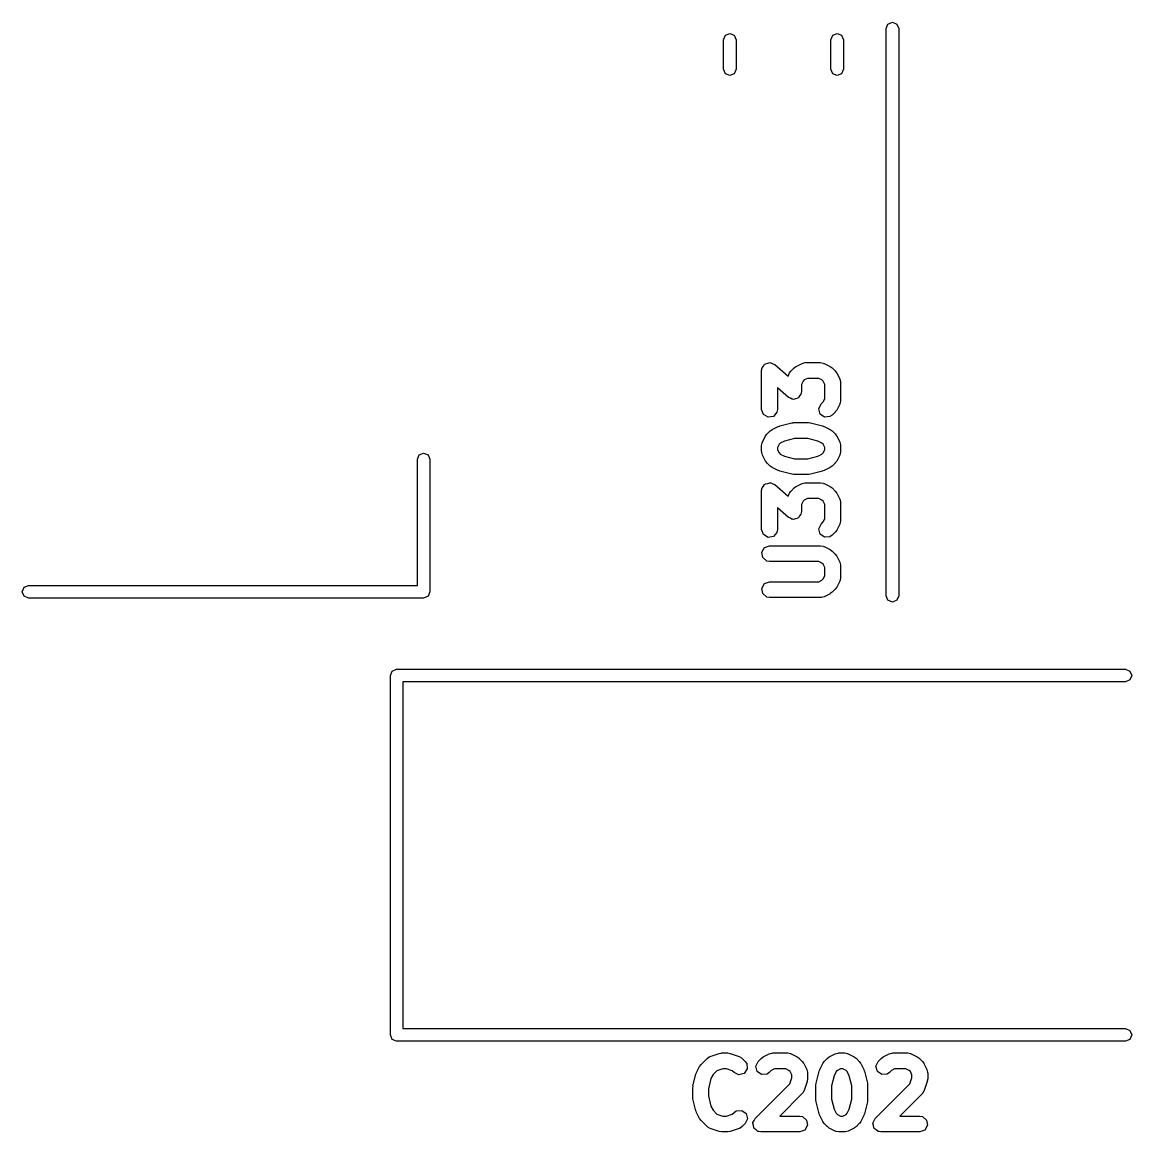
# Model space of a CAD drawing. Extents: x 93.8 to 150, y -109.9 to -90.1.
# Drawn here: x 116.2 to 126.76, y -108.55 to -97.99 of the extents above; entities that cross this region are included whole.
import ezdxf

# ---------------------------------------------------------------- set-up
doc = ezdxf.new("R2010")
doc.units = 0
doc.layers.add('BLACK', color=7, linetype='CONTINUOUS')

msp = doc.modelspace()

# ---------------------------------------------------------------- linework, layer by layer
at = {"layer": 'BLACK', "linetype": 'CONTINUOUS'}
for p, q in [((124.438, -98.0076), (124.48, -97.99)), ((124.48, -97.99), (124.522, -98.0076)), ((122.892, -98.115), (122.934, -98.0974)), ((122.934, -98.0974), (122.976, -98.115)), ((123.912, -98.115), (123.954, -98.0974)), ((123.954, -98.0974), (123.996, -98.115)), ((124.42, -98.05), (124.438, -98.0076)), ((124.42, -103.45), (124.42, -98.05)), ((124.522, -98.0076), (124.54, -98.05)), ((124.54, -98.05), (124.54, -103.45)), ((122.874, -98.1574), (122.892, -98.115)), ((122.874, -98.4386), (122.874, -98.1574)), ((122.976, -98.115), (122.994, -98.1574)), ((122.994, -98.1574), (122.994, -98.4386)), ((123.894, -98.1574), (123.912, -98.115)), ((123.894, -98.4386), (123.894, -98.1574)), ((123.996, -98.115), (124.014, -98.1574)), ((124.014, -98.1574), (124.014, -98.4386)), ((122.892, -98.481), (122.874, -98.4386)), ((122.934, -98.4986), (122.892, -98.481)), ((122.976, -98.481), (122.934, -98.4986)), ((122.994, -98.4386), (122.976, -98.481)), ((123.912, -98.481), (123.894, -98.4386)), ((123.954, -98.4986), (123.912, -98.481)), ((123.996, -98.481), (123.954, -98.4986)), ((124.014, -98.4386), (123.996, -98.481)), ((123.241, -101.279), (123.254, -101.264)), ((123.254, -101.264), (123.264, -101.246)), ((123.264, -101.246), (123.27, -101.244)), ((123.27, -101.244), (123.274, -101.24)), ((123.274, -101.24), (123.294, -101.236)), ((123.294, -101.236), (123.313, -101.23)), ((123.313, -101.23), (123.319, -101.232)), ((123.319, -101.232), (123.324, -101.231)), ((123.324, -101.231), (123.342, -101.241)), ((123.342, -101.241), (123.361, -101.248)), ((123.361, -101.248), (123.487, -101.358)), ((123.544, -101.28), (123.562, -101.268)), ((123.562, -101.268), (123.564, -101.266)), ((123.564, -101.266), (123.621, -101.238)), ((123.621, -101.238), (123.646, -101.23)), ((123.646, -101.23), (123.65, -101.231)), ((123.65, -101.231), (123.654, -101.23)), ((123.654, -101.23), (123.797, -101.23)), ((123.797, -101.23), (123.823, -101.234)), ((123.823, -101.234), (123.826, -101.237)), ((123.826, -101.237), (123.831, -101.238)), ((123.831, -101.238), (123.888, -101.266)), ((123.888, -101.266), (123.906, -101.28)), ((123.236, -101.305), (123.238, -101.294)), ((123.236, -101.676), (123.236, -101.305)), ((123.238, -101.29), (123.239, -101.288)), ((123.238, -101.294), (123.238, -101.29)), ((123.239, -101.288), (123.241, -101.279)), ((123.487, -101.358), (123.501, -101.328)), ((123.501, -101.328), (123.515, -101.31)), ((123.515, -101.31), (123.516, -101.309)), ((123.516, -101.309), (123.544, -101.28)), ((123.906, -101.28), (123.907, -101.28)), ((123.907, -101.28), (123.936, -101.309)), ((123.936, -101.309), (123.949, -101.327)), ((123.949, -101.327), (123.95, -101.328)), ((123.95, -101.328), (123.979, -101.386)), ((123.491, -101.561), (123.386, -101.47)), ((123.386, -101.47), (123.386, -101.676)), ((123.63, -101.406), (123.615, -101.437)), ((123.615, -101.437), (123.615, -101.505)), ((123.642, -101.395), (123.63, -101.406)), ((123.672, -101.38), (123.642, -101.395)), ((123.779, -101.38), (123.672, -101.38)), ((123.81, -101.395), (123.779, -101.38)), ((123.821, -101.406), (123.81, -101.395)), ((123.836, -101.437), (123.821, -101.406)), ((123.836, -101.573), (123.836, -101.437)), ((123.979, -101.386), (123.986, -101.411)), ((123.986, -101.411), (123.985, -101.415)), ((123.985, -101.415), (123.986, -101.419)), ((123.986, -101.419), (123.986, -101.591)), ((123.509, -101.569), (123.491, -101.561)), ((123.527, -101.579), (123.509, -101.569)), ((123.533, -101.578), (123.527, -101.579)), ((123.538, -101.58), (123.533, -101.578)), ((123.558, -101.573), (123.538, -101.58)), ((123.578, -101.57), (123.558, -101.573)), ((123.581, -101.565), (123.578, -101.57)), ((123.587, -101.563), (123.581, -101.565)), ((123.597, -101.546), (123.587, -101.563)), ((123.61, -101.531), (123.597, -101.546)), ((123.612, -101.522), (123.61, -101.531)), ((123.614, -101.519), (123.612, -101.522)), ((123.615, -101.505), (123.613, -101.516)), ((123.613, -101.516), (123.614, -101.519)), ((123.821, -101.603), (123.836, -101.573)), ((123.254, -101.724), (123.236, -101.676)), ((123.386, -101.676), (123.382, -101.702)), ((123.78, -101.67), (123.801, -101.623)), ((123.793, -101.719), (123.78, -101.67)), ((123.801, -101.623), (123.821, -101.603)), ((123.95, -101.681), (123.937, -101.699)), ((123.979, -101.624), (123.95, -101.681)), ((123.982, -101.616), (123.979, -101.62)), ((123.979, -101.62), (123.979, -101.624)), ((123.986, -101.591), (123.982, -101.616)), ((123.298, -101.75), (123.254, -101.724)), ((123.349, -101.741), (123.298, -101.75)), ((123.382, -101.702), (123.349, -101.741)), ((123.835, -101.749), (123.793, -101.719)), ((123.886, -101.744), (123.835, -101.749)), ((123.907, -101.729), (123.886, -101.744)), ((123.936, -101.701), (123.907, -101.729)), ((123.937, -101.699), (123.936, -101.701)), ((123.287, -101.909), (123.316, -101.88)), ((123.316, -101.88), (123.334, -101.868)), ((123.334, -101.868), (123.335, -101.866)), ((123.335, -101.866), (123.392, -101.838)), ((123.392, -101.838), (123.405, -101.834)), ((123.405, -101.834), (123.408, -101.832)), ((123.408, -101.832), (123.522, -101.804)), ((123.522, -101.804), (123.537, -101.802)), ((123.537, -101.802), (123.54, -101.801)), ((123.54, -101.801), (123.683, -101.801)), ((123.683, -101.801), (123.698, -101.804)), ((123.698, -101.804), (123.701, -101.804)), ((123.701, -101.804), (123.815, -101.832)), ((123.815, -101.832), (123.827, -101.837)), ((123.827, -101.837), (123.831, -101.838)), ((123.831, -101.838), (123.888, -101.866)), ((123.888, -101.866), (123.906, -101.88)), ((123.906, -101.88), (123.907, -101.88)), ((123.907, -101.88), (123.936, -101.909)), ((123.236, -102.019), (123.241, -101.993)), ((123.241, -101.993), (123.244, -101.99)), ((123.244, -101.986), (123.273, -101.928)), ((123.244, -101.99), (123.244, -101.986)), ((123.273, -101.928), (123.286, -101.91)), ((123.286, -101.91), (123.287, -101.909)), ((123.402, -102.006), (123.386, -102.037)), ((123.413, -101.995), (123.402, -102.006)), ((123.452, -101.976), (123.413, -101.995)), ((123.549, -101.951), (123.452, -101.976)), ((123.674, -101.951), (123.549, -101.951)), ((123.771, -101.976), (123.674, -101.951)), ((123.81, -101.995), (123.771, -101.976)), ((123.821, -102.006), (123.81, -101.995)), ((123.836, -102.037), (123.821, -102.006)), ((123.936, -101.909), (123.949, -101.927)), ((123.949, -101.927), (123.95, -101.928)), ((123.95, -101.928), (123.979, -101.986)), ((123.979, -101.986), (123.986, -102.011)), ((119.96, -102.15), (119.978, -102.108)), ((119.978, -102.108), (120.02, -102.09)), ((120.02, -102.09), (120.062, -102.108)), ((120.062, -102.108), (120.08, -102.15)), ((123.236, -102.076), (123.236, -102.019)), ((123.238, -102.08), (123.236, -102.076)), ((123.237, -102.085), (123.238, -102.08)), ((123.244, -102.11), (123.237, -102.085)), ((123.273, -102.167), (123.244, -102.11)), ((123.386, -102.037), (123.386, -102.059)), ((123.386, -102.059), (123.402, -102.089)), ((123.402, -102.089), (123.413, -102.1)), ((123.413, -102.1), (123.452, -102.12)), ((123.771, -102.12), (123.81, -102.1)), ((123.81, -102.1), (123.821, -102.089)), ((123.821, -102.089), (123.836, -102.059)), ((123.836, -102.059), (123.836, -102.037)), ((123.979, -102.11), (123.95, -102.167)), ((123.982, -102.102), (123.979, -102.105)), ((123.979, -102.105), (123.979, -102.11)), ((123.986, -102.076), (123.982, -102.102)), ((123.986, -102.011), (123.985, -102.015)), ((123.985, -102.015), (123.986, -102.019)), ((123.986, -102.019), (123.986, -102.076)), ((119.96, -103.35), (119.96, -102.15)), ((120.08, -102.15), (120.08, -103.41)), ((123.274, -102.168), (123.273, -102.167)), ((123.287, -102.186), (123.274, -102.168)), ((123.316, -102.215), (123.287, -102.186)), ((123.317, -102.216), (123.316, -102.215)), ((123.335, -102.229), (123.317, -102.216)), ((123.452, -102.12), (123.549, -102.144)), ((123.549, -102.144), (123.674, -102.144)), ((123.674, -102.144), (123.771, -102.12)), ((123.907, -102.215), (123.889, -102.228)), ((123.936, -102.186), (123.907, -102.215)), ((123.937, -102.185), (123.936, -102.186)), ((123.95, -102.167), (123.937, -102.185)), ((123.392, -102.258), (123.335, -102.229)), ((123.396, -102.258), (123.392, -102.258)), ((123.408, -102.263), (123.396, -102.258)), ((123.522, -102.292), (123.408, -102.263)), ((123.525, -102.292), (123.522, -102.292)), ((123.54, -102.294), (123.525, -102.292)), ((123.683, -102.294), (123.54, -102.294)), ((123.686, -102.293), (123.683, -102.294)), ((123.701, -102.292), (123.686, -102.293)), ((123.815, -102.263), (123.701, -102.292)), ((123.818, -102.261), (123.815, -102.263)), ((123.831, -102.258), (123.818, -102.261)), ((123.888, -102.229), (123.831, -102.258)), ((123.889, -102.228), (123.888, -102.229)), ((123.238, -102.433), (123.239, -102.431)), ((123.239, -102.431), (123.241, -102.422)), ((123.241, -102.422), (123.254, -102.407)), ((123.254, -102.407), (123.264, -102.389)), ((123.264, -102.389), (123.27, -102.387)), ((123.27, -102.387), (123.274, -102.383)), ((123.274, -102.383), (123.294, -102.379)), ((123.294, -102.379), (123.313, -102.373)), ((123.313, -102.373), (123.319, -102.375)), ((123.319, -102.375), (123.324, -102.374)), ((123.324, -102.374), (123.342, -102.384)), ((123.342, -102.384), (123.361, -102.391)), ((123.361, -102.391), (123.487, -102.501)), ((123.516, -102.452), (123.544, -102.423)), ((123.544, -102.423), (123.562, -102.41)), ((123.562, -102.41), (123.564, -102.409)), ((123.564, -102.409), (123.621, -102.381)), ((123.621, -102.381), (123.646, -102.373)), ((123.646, -102.373), (123.65, -102.374)), ((123.65, -102.374), (123.654, -102.373)), ((123.654, -102.373), (123.797, -102.373)), ((123.797, -102.373), (123.823, -102.377)), ((123.823, -102.377), (123.826, -102.38)), ((123.826, -102.38), (123.831, -102.381)), ((123.831, -102.381), (123.888, -102.409)), ((123.888, -102.409), (123.906, -102.423)), ((123.906, -102.423), (123.907, -102.423)), ((123.907, -102.423), (123.936, -102.452)), ((123.236, -102.448), (123.238, -102.437)), ((123.236, -102.819), (123.236, -102.448)), ((123.238, -102.437), (123.238, -102.433)), ((123.487, -102.501), (123.501, -102.471)), ((123.501, -102.471), (123.515, -102.453)), ((123.515, -102.453), (123.516, -102.452)), ((123.672, -102.523), (123.642, -102.538)), ((123.779, -102.523), (123.672, -102.523)), ((123.81, -102.538), (123.779, -102.523)), ((123.936, -102.452), (123.949, -102.47)), ((123.949, -102.47), (123.95, -102.471)), ((123.95, -102.471), (123.979, -102.528)), ((123.979, -102.528), (123.986, -102.553)), ((123.491, -102.704), (123.386, -102.613)), ((123.386, -102.613), (123.386, -102.819)), ((123.63, -102.549), (123.615, -102.58)), ((123.615, -102.58), (123.615, -102.648)), ((123.642, -102.538), (123.63, -102.549)), ((123.821, -102.549), (123.81, -102.538)), ((123.836, -102.58), (123.821, -102.549)), ((123.836, -102.716), (123.836, -102.58)), ((123.986, -102.553), (123.985, -102.558)), ((123.985, -102.558), (123.986, -102.562)), ((123.986, -102.562), (123.986, -102.733)), ((123.509, -102.711), (123.491, -102.704)), ((123.527, -102.722), (123.509, -102.711)), ((123.533, -102.721), (123.527, -102.722)), ((123.538, -102.723), (123.533, -102.721)), ((123.558, -102.716), (123.538, -102.723)), ((123.578, -102.713), (123.558, -102.716)), ((123.581, -102.708), (123.578, -102.713)), ((123.587, -102.706), (123.581, -102.708)), ((123.597, -102.689), (123.587, -102.706)), ((123.61, -102.673), (123.597, -102.689)), ((123.612, -102.665), (123.61, -102.673)), ((123.614, -102.662), (123.612, -102.665)), ((123.615, -102.648), (123.613, -102.659)), ((123.613, -102.659), (123.614, -102.662)), ((123.801, -102.766), (123.821, -102.746)), ((123.821, -102.746), (123.836, -102.716)), ((123.986, -102.733), (123.982, -102.759)), ((123.254, -102.867), (123.236, -102.819)), ((123.382, -102.845), (123.349, -102.884)), ((123.386, -102.819), (123.382, -102.845)), ((123.78, -102.813), (123.801, -102.766)), ((123.793, -102.862), (123.78, -102.813)), ((123.936, -102.844), (123.907, -102.872)), ((123.937, -102.842), (123.936, -102.844)), ((123.95, -102.824), (123.937, -102.842)), ((123.979, -102.767), (123.95, -102.824)), ((123.982, -102.759), (123.979, -102.763)), ((123.979, -102.763), (123.979, -102.767)), ((123.298, -102.893), (123.254, -102.867)), ((123.349, -102.884), (123.298, -102.893)), ((123.835, -102.892), (123.793, -102.862)), ((123.886, -102.887), (123.835, -102.892)), ((123.907, -102.872), (123.886, -102.887)), ((123.238, -103.035), (123.263, -102.99)), ((123.246, -103.085), (123.238, -103.035)), ((123.263, -102.99), (123.311, -102.973)), ((123.311, -102.973), (123.797, -102.973)), ((123.797, -102.973), (123.823, -102.977)), ((123.823, -102.977), (123.826, -102.98)), ((123.826, -102.98), (123.831, -102.981)), ((123.831, -102.981), (123.888, -103.009)), ((123.888, -103.009), (123.906, -103.023)), ((123.906, -103.023), (123.907, -103.023)), ((123.907, -103.023), (123.936, -103.052)), ((123.936, -103.052), (123.949, -103.07)), ((123.286, -103.118), (123.246, -103.085)), ((123.311, -103.123), (123.286, -103.118)), ((123.779, -103.123), (123.311, -103.123)), ((123.81, -103.138), (123.779, -103.123)), ((123.821, -103.149), (123.81, -103.138)), ((123.836, -103.18), (123.821, -103.149)), ((123.949, -103.07), (123.95, -103.071)), ((123.95, -103.071), (123.979, -103.128)), ((123.979, -103.128), (123.986, -103.153)), ((123.986, -103.153), (123.985, -103.158)), ((123.985, -103.158), (123.986, -103.162)), ((123.986, -103.162), (123.986, -103.276)), ((123.821, -103.289), (123.836, -103.259)), ((123.836, -103.259), (123.836, -103.18)), ((123.986, -103.276), (123.982, -103.302)), ((116.2, -103.41), (116.218, -103.368)), ((116.218, -103.368), (116.26, -103.35)), ((116.26, -103.35), (119.96, -103.35)), ((123.238, -103.378), (123.263, -103.333)), ((123.246, -103.428), (123.238, -103.378)), ((123.263, -103.333), (123.311, -103.316)), ((123.311, -103.316), (123.779, -103.316)), ((123.779, -103.316), (123.81, -103.3)), ((123.81, -103.3), (123.821, -103.289)), ((123.95, -103.367), (123.937, -103.385)), ((123.979, -103.31), (123.95, -103.367)), ((123.982, -103.302), (123.979, -103.305)), ((123.979, -103.305), (123.979, -103.31)), ((116.218, -103.452), (116.2, -103.41)), ((116.26, -103.47), (116.218, -103.452)), ((120.02, -103.47), (116.26, -103.47)), ((120.062, -103.452), (120.02, -103.47)), ((120.08, -103.41), (120.062, -103.452)), ((123.286, -103.461), (123.246, -103.428)), ((123.311, -103.466), (123.286, -103.461)), ((123.797, -103.466), (123.311, -103.466)), ((123.801, -103.464), (123.797, -103.466)), ((123.806, -103.465), (123.801, -103.464)), ((123.831, -103.458), (123.806, -103.465)), ((123.888, -103.429), (123.831, -103.458)), ((123.889, -103.428), (123.888, -103.429)), ((123.907, -103.415), (123.889, -103.428)), ((123.936, -103.386), (123.907, -103.415)), ((123.937, -103.385), (123.936, -103.386)), ((124.438, -103.492), (124.42, -103.45)), ((124.54, -103.45), (124.522, -103.492)), ((124.48, -103.51), (124.438, -103.492)), ((124.522, -103.492), (124.48, -103.51)), ((119.703, -104.208), (119.721, -104.166)), ((119.703, -107.628), (119.703, -104.208)), ((119.721, -104.166), (119.763, -104.148)), ((119.763, -104.148), (126.698, -104.148)), ((126.698, -104.148), (126.74, -104.166)), ((126.74, -104.166), (126.758, -104.208)), ((126.758, -104.208), (126.74, -104.25)), ((126.698, -104.268), (119.823, -104.268)), ((119.823, -104.268), (119.823, -107.568)), ((126.74, -104.25), (126.698, -104.268)), ((119.823, -107.568), (126.698, -107.568)), ((126.698, -107.568), (126.74, -107.586)), ((126.74, -107.586), (126.758, -107.628)), ((119.721, -107.67), (119.703, -107.628)), ((119.763, -107.688), (119.721, -107.67)), ((126.698, -107.688), (119.763, -107.688)), ((126.74, -107.67), (126.698, -107.688)), ((126.758, -107.628), (126.74, -107.67)), ((122.746, -107.833), (122.831, -107.804)), ((122.831, -107.804), (122.854, -107.801)), ((122.854, -107.801), (122.855, -107.8)), ((122.855, -107.8), (122.912, -107.8)), ((122.912, -107.8), (122.934, -107.804)), ((122.934, -107.804), (122.936, -107.804)), ((122.936, -107.804), (123.022, -107.833)), ((123.25, -107.837), (123.307, -107.808)), ((123.307, -107.808), (123.332, -107.801)), ((123.332, -107.801), (123.337, -107.802)), ((123.337, -107.802), (123.341, -107.8)), ((123.341, -107.8), (123.484, -107.8)), ((123.484, -107.8), (123.509, -107.805)), ((123.509, -107.805), (123.513, -107.808)), ((123.513, -107.808), (123.517, -107.808)), ((123.517, -107.808), (123.574, -107.837)), ((123.879, -107.837), (123.936, -107.808)), ((123.936, -107.808), (123.961, -107.801)), ((123.961, -107.801), (123.965, -107.802)), ((123.965, -107.802), (123.969, -107.8)), ((123.969, -107.8), (124.027, -107.8)), ((124.027, -107.8), (124.052, -107.805)), ((124.052, -107.805), (124.056, -107.808)), ((124.056, -107.808), (124.06, -107.808)), ((124.06, -107.808), (124.117, -107.837)), ((124.393, -107.837), (124.45, -107.808)), ((124.45, -107.808), (124.475, -107.801)), ((124.475, -107.801), (124.479, -107.802)), ((124.479, -107.802), (124.484, -107.8)), ((124.484, -107.8), (124.627, -107.8)), ((124.627, -107.8), (124.652, -107.805)), ((124.652, -107.805), (124.656, -107.808)), ((124.656, -107.808), (124.66, -107.808)), ((124.66, -107.808), (124.717, -107.837)), ((122.645, -107.928), (122.659, -107.91)), ((122.659, -107.908), (122.716, -107.851)), ((122.659, -107.91), (122.659, -107.908)), ((122.716, -107.851), (122.738, -107.836)), ((122.738, -107.836), (122.742, -107.836)), ((122.742, -107.836), (122.746, -107.833)), ((123.022, -107.833), (123.045, -107.845)), ((123.045, -107.845), (123.047, -107.849)), ((123.047, -107.849), (123.051, -107.851)), ((123.051, -107.851), (123.08, -107.88)), ((123.08, -107.88), (123.095, -107.901)), ((123.095, -107.901), (123.099, -107.952)), ((123.18, -107.926), (123.202, -107.88)), ((123.202, -107.88), (123.231, -107.851)), ((123.231, -107.851), (123.249, -107.838)), ((123.249, -107.838), (123.25, -107.837)), ((123.574, -107.837), (123.592, -107.85)), ((123.592, -107.85), (123.594, -107.851)), ((123.594, -107.851), (123.622, -107.88)), ((123.622, -107.88), (123.635, -107.898)), ((123.635, -107.898), (123.637, -107.899)), ((123.637, -107.899), (123.665, -107.956)), ((123.788, -107.956), (123.817, -107.899)), ((123.817, -107.899), (123.83, -107.881)), ((123.83, -107.881), (123.831, -107.88)), ((123.831, -107.88), (123.859, -107.851)), ((123.859, -107.851), (123.878, -107.838)), ((123.878, -107.838), (123.879, -107.837)), ((124.117, -107.837), (124.135, -107.85)), ((124.135, -107.85), (124.137, -107.851)), ((124.137, -107.851), (124.165, -107.88)), ((124.165, -107.88), (124.178, -107.898)), ((124.178, -107.898), (124.179, -107.899)), ((124.179, -107.899), (124.208, -107.956)), ((124.323, -107.926), (124.345, -107.88)), ((124.345, -107.88), (124.374, -107.851)), ((124.374, -107.851), (124.392, -107.838)), ((124.392, -107.838), (124.393, -107.837)), ((124.717, -107.837), (124.735, -107.85)), ((124.735, -107.85), (124.737, -107.851)), ((124.737, -107.851), (124.765, -107.88)), ((124.765, -107.88), (124.778, -107.898)), ((124.778, -107.898), (124.779, -107.899)), ((124.779, -107.899), (124.808, -107.956)), ((122.582, -108.114), (122.611, -108)), ((122.611, -108), (122.616, -107.988)), ((122.616, -107.988), (122.617, -107.985)), ((122.617, -107.985), (122.645, -107.928)), ((122.774, -108.006), (122.754, -108.044)), ((122.81, -107.97), (122.774, -108.006)), ((122.867, -107.95), (122.81, -107.97)), ((122.9, -107.95), (122.867, -107.95)), ((122.957, -107.97), (122.9, -107.95)), ((122.974, -107.986), (122.957, -107.97)), ((123.02, -108.007), (122.974, -107.986)), ((123.07, -107.994), (123.02, -108.007)), ((123.099, -107.952), (123.07, -107.994)), ((123.194, -107.976), (123.18, -107.926)), ((123.236, -108.005), (123.194, -107.976)), ((123.287, -108.001), (123.236, -108.005)), ((123.308, -107.986), (123.287, -108.001)), ((123.328, -107.966), (123.308, -107.986)), ((123.359, -107.95), (123.328, -107.966)), ((123.466, -107.95), (123.359, -107.95)), ((123.496, -107.966), (123.466, -107.95)), ((123.508, -107.977), (123.496, -107.966)), ((123.523, -108.007), (123.508, -107.977)), ((123.523, -108.035), (123.523, -108.007)), ((123.665, -107.956), (123.673, -107.981)), ((123.673, -107.981), (123.671, -107.986)), ((123.671, -107.986), (123.673, -107.99)), ((123.673, -107.99), (123.673, -108.047)), ((123.754, -108.086), (123.782, -107.972)), ((123.782, -107.972), (123.788, -107.96)), ((123.788, -107.96), (123.788, -107.956)), ((123.926, -108.016), (123.902, -108.113)), ((123.945, -107.977), (123.926, -108.016)), ((123.957, -107.966), (123.945, -107.977)), ((123.987, -107.95), (123.957, -107.966)), ((124.009, -107.95), (123.987, -107.95)), ((124.039, -107.966), (124.009, -107.95)), ((124.051, -107.977), (124.039, -107.966)), ((124.07, -108.016), (124.051, -107.977)), ((124.094, -108.113), (124.07, -108.016)), ((124.208, -107.956), (124.212, -107.969)), ((124.212, -107.969), (124.214, -107.972)), ((124.214, -107.972), (124.242, -108.086)), ((124.337, -107.976), (124.323, -107.926)), ((124.379, -108.005), (124.337, -107.976)), ((124.43, -108.001), (124.379, -108.005)), ((124.451, -107.986), (124.43, -108.001)), ((124.471, -107.966), (124.451, -107.986)), ((124.501, -107.95), (124.471, -107.966)), ((124.609, -107.95), (124.501, -107.95)), ((124.639, -107.966), (124.609, -107.95)), ((124.651, -107.977), (124.639, -107.966)), ((124.666, -108.007), (124.651, -107.977)), ((124.666, -108.035), (124.666, -108.007)), ((124.808, -107.956), (124.815, -107.981)), ((124.815, -107.981), (124.814, -107.986)), ((124.814, -107.986), (124.816, -107.99)), ((124.816, -107.99), (124.816, -108.047)), ((122.58, -108.133), (122.583, -108.118)), ((122.58, -108.218), (122.58, -108.133)), ((122.583, -108.118), (122.582, -108.114)), ((122.754, -108.044), (122.73, -108.142)), ((123.174, -108.422), (123.504, -108.092)), ((123.504, -108.092), (123.523, -108.035)), ((123.669, -108.071), (123.641, -108.156)), ((123.673, -108.047), (123.669, -108.069)), ((123.669, -108.069), (123.669, -108.071)), ((123.752, -108.104), (123.754, -108.089)), ((123.752, -108.247), (123.752, -108.104)), ((123.754, -108.089), (123.754, -108.086)), ((123.902, -108.113), (123.902, -108.238)), ((124.094, -108.238), (124.094, -108.113)), ((124.242, -108.086), (124.243, -108.101)), ((124.243, -108.101), (124.244, -108.104)), ((124.244, -108.104), (124.244, -108.247)), ((124.316, -108.422), (124.647, -108.092)), ((124.647, -108.092), (124.666, -108.035)), ((124.812, -108.071), (124.783, -108.156)), ((124.816, -108.047), (124.812, -108.069)), ((124.812, -108.069), (124.812, -108.071)), ((122.581, -108.222), (122.58, -108.218)), ((122.582, -108.236), (122.581, -108.222)), ((122.611, -108.351), (122.582, -108.236)), ((122.73, -108.142), (122.73, -108.209)), ((122.73, -108.209), (122.754, -108.306)), ((123.622, -108.186), (123.408, -108.4)), ((123.624, -108.182), (123.622, -108.186)), ((123.628, -108.179), (123.624, -108.182)), ((123.641, -108.156), (123.628, -108.179)), ((123.902, -108.238), (123.926, -108.335)), ((124.07, -108.335), (124.094, -108.238)), ((124.765, -108.186), (124.55, -108.4)), ((124.767, -108.182), (124.765, -108.186)), ((124.771, -108.179), (124.767, -108.182)), ((124.783, -108.156), (124.771, -108.179)), ((122.754, -108.306), (122.774, -108.345)), ((122.774, -108.345), (122.81, -108.381)), ((123.753, -108.25), (123.752, -108.247)), ((123.754, -108.265), (123.753, -108.25)), ((123.782, -108.379), (123.754, -108.265)), ((123.926, -108.335), (123.945, -108.374)), ((124.051, -108.374), (124.07, -108.335)), ((124.242, -108.265), (124.214, -108.379)), ((124.244, -108.247), (124.242, -108.262)), ((124.242, -108.262), (124.242, -108.265)), ((122.613, -108.354), (122.611, -108.351)), ((122.617, -108.366), (122.613, -108.354)), ((122.645, -108.423), (122.617, -108.366)), ((122.646, -108.424), (122.645, -108.423)), ((122.659, -108.443), (122.646, -108.424)), ((122.716, -108.5), (122.659, -108.443)), ((122.81, -108.381), (122.867, -108.4)), ((122.867, -108.4), (122.9, -108.4)), ((122.9, -108.4), (122.957, -108.381)), ((122.957, -108.381), (122.974, -108.365)), ((122.974, -108.365), (122.995, -108.35)), ((122.995, -108.35), (123.046, -108.346)), ((123.046, -108.346), (123.088, -108.375)), ((123.101, -108.425), (123.08, -108.471)), ((123.088, -108.375), (123.101, -108.425)), ((123.153, -108.462), (123.164, -108.443)), ((123.164, -108.443), (123.174, -108.422)), ((123.408, -108.4), (123.598, -108.4)), ((123.598, -108.4), (123.624, -108.405)), ((123.624, -108.405), (123.663, -108.438)), ((123.663, -108.438), (123.672, -108.488)), ((123.784, -108.382), (123.782, -108.379)), ((123.788, -108.395), (123.784, -108.382)), ((123.817, -108.452), (123.788, -108.395)), ((123.945, -108.374), (123.957, -108.385)), ((123.957, -108.385), (123.987, -108.4)), ((123.987, -108.4), (124.009, -108.4)), ((124.009, -108.4), (124.039, -108.385)), ((124.039, -108.385), (124.051, -108.374)), ((124.208, -108.395), (124.179, -108.452)), ((124.214, -108.379), (124.208, -108.391)), ((124.208, -108.391), (124.208, -108.395)), ((124.296, -108.462), (124.307, -108.443)), ((124.307, -108.443), (124.316, -108.422)), ((124.55, -108.4), (124.741, -108.4)), ((124.741, -108.4), (124.767, -108.405)), ((124.767, -108.405), (124.806, -108.438)), ((124.806, -108.438), (124.815, -108.488)), ((122.72, -108.502), (122.716, -108.5)), ((122.723, -108.506), (122.72, -108.502)), ((122.746, -108.518), (122.723, -108.506)), ((122.831, -108.547), (122.746, -108.518)), ((122.833, -108.547), (122.831, -108.547)), ((122.855, -108.55), (122.833, -108.547)), ((122.912, -108.55), (122.855, -108.55)), ((122.914, -108.55), (122.912, -108.55)), ((122.936, -108.547), (122.914, -108.55)), ((123.022, -108.518), (122.936, -108.547)), ((123.025, -108.515), (123.022, -108.518)), ((123.03, -108.515), (123.025, -108.515)), ((123.051, -108.5), (123.03, -108.515)), ((123.08, -108.471), (123.051, -108.5)), ((123.152, -108.469), (123.153, -108.466)), ((123.158, -108.491), (123.152, -108.469)), ((123.153, -108.466), (123.153, -108.462)), ((123.162, -108.513), (123.158, -108.491)), ((123.164, -108.515), (123.162, -108.513)), ((123.165, -108.518), (123.164, -108.515)), ((123.184, -108.531), (123.165, -108.518)), ((123.201, -108.546), (123.184, -108.531)), ((123.206, -108.547), (123.201, -108.546)), ((123.207, -108.548), (123.206, -108.547)), ((123.21, -108.548), (123.207, -108.548)), ((123.227, -108.55), (123.21, -108.548)), ((123.598, -108.55), (123.227, -108.55)), ((123.646, -108.533), (123.598, -108.55)), ((123.672, -108.488), (123.646, -108.533)), ((123.818, -108.453), (123.817, -108.452)), ((123.831, -108.471), (123.818, -108.453)), ((123.859, -108.5), (123.831, -108.471)), ((123.861, -108.501), (123.859, -108.5)), ((123.879, -108.514), (123.861, -108.501)), ((123.936, -108.543), (123.879, -108.514)), ((123.94, -108.543), (123.936, -108.543)), ((123.944, -108.546), (123.94, -108.543)), ((123.969, -108.55), (123.944, -108.546)), ((124.027, -108.55), (123.969, -108.55)), ((124.031, -108.549), (124.027, -108.55)), ((124.035, -108.55), (124.031, -108.549)), ((124.06, -108.543), (124.035, -108.55)), ((124.117, -108.514), (124.06, -108.543)), ((124.118, -108.513), (124.117, -108.514)), ((124.137, -108.5), (124.118, -108.513)), ((124.165, -108.471), (124.137, -108.5)), ((124.166, -108.47), (124.165, -108.471)), ((124.179, -108.452), (124.166, -108.47)), ((124.295, -108.469), (124.296, -108.466)), ((124.301, -108.491), (124.295, -108.469)), ((124.296, -108.466), (124.296, -108.462)), ((124.304, -108.513), (124.301, -108.491)), ((124.307, -108.515), (124.304, -108.513)), ((124.308, -108.518), (124.307, -108.515)), ((124.326, -108.531), (124.308, -108.518)), ((124.344, -108.546), (124.326, -108.531)), ((124.348, -108.547), (124.344, -108.546)), ((124.35, -108.548), (124.348, -108.547)), ((124.353, -108.548), (124.35, -108.548)), ((124.369, -108.55), (124.353, -108.548)), ((124.741, -108.55), (124.369, -108.55)), ((124.789, -108.533), (124.741, -108.55)), ((124.815, -108.488), (124.789, -108.533))]:
    msp.add_line(p, q, dxfattribs=at)

doc.saveas('drawing.dxf')
